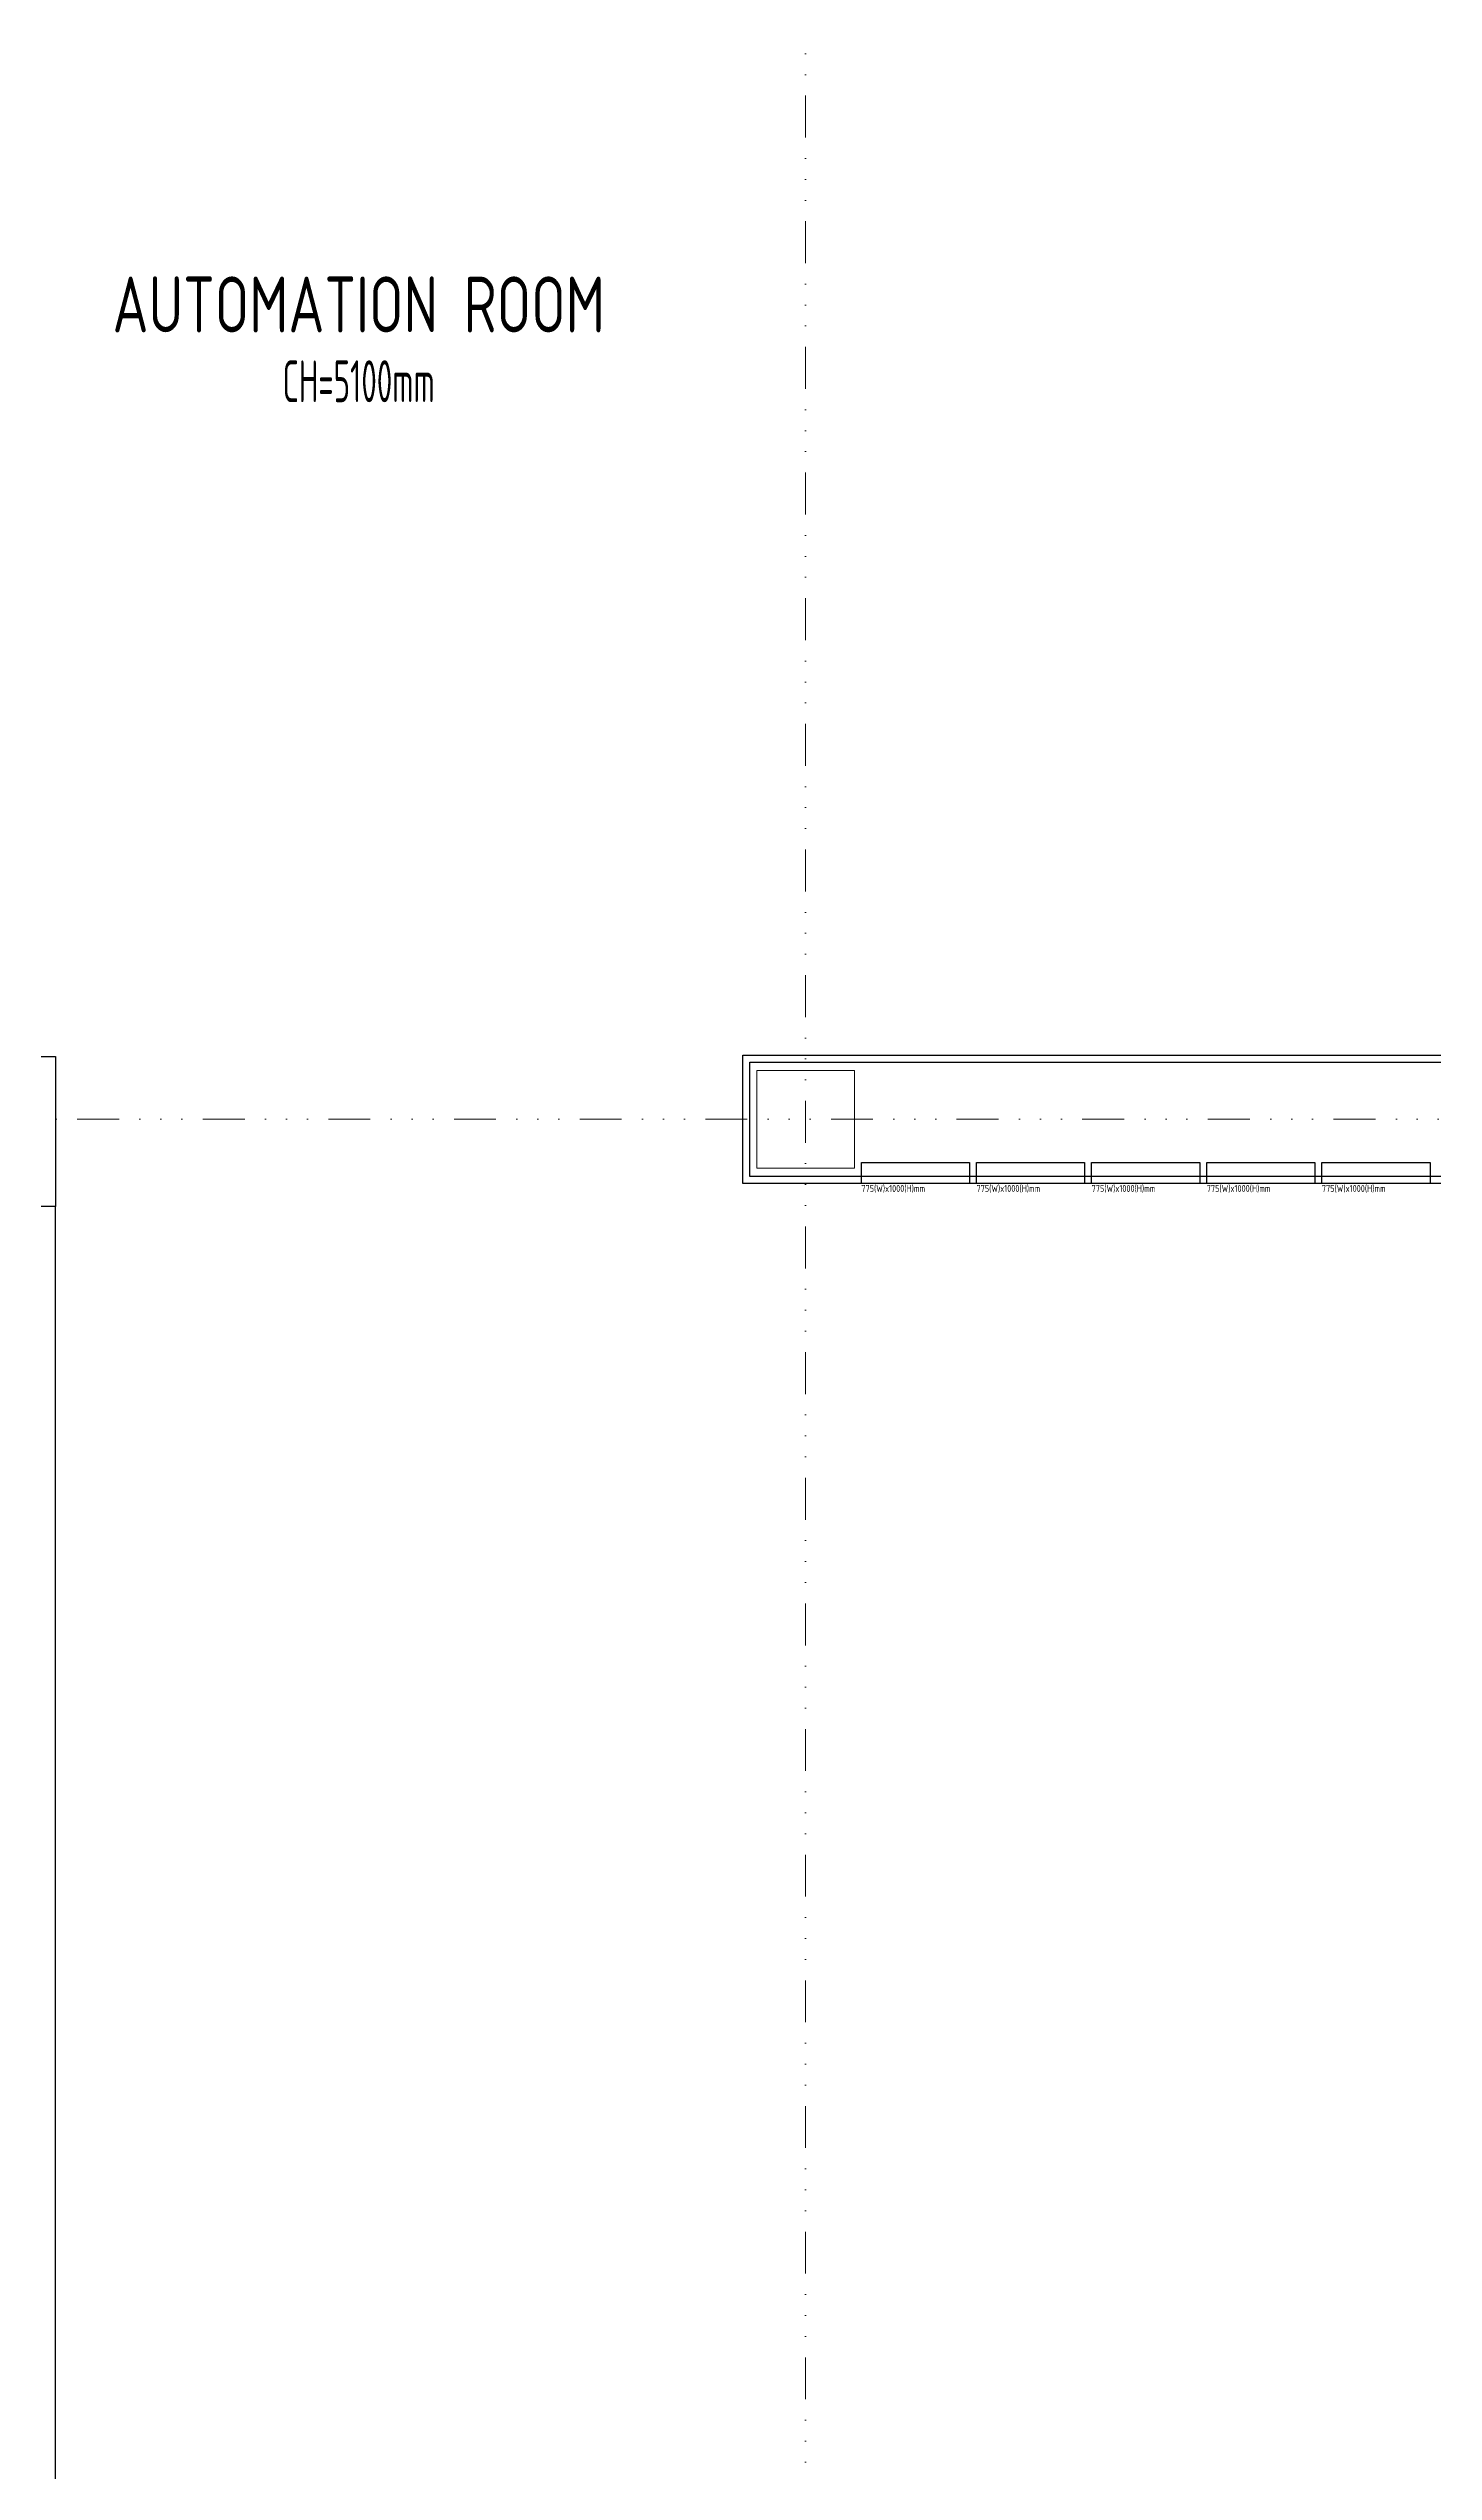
# Model space of a CAD drawing. Header units: millimetres. Extents: x -32710 to 654186, y -254124 to 420220.
# Drawn here: x 242175 to 252100, y 65311 to 82673 of the extents above; entities that cross this region are included whole.
import ezdxf
from ezdxf.enums import TextEntityAlignment as Align

# ---------------------------------------------------------------- set-up
doc = ezdxf.new("R2010")
doc.units = ezdxf.units.MM
doc.header["$LTSCALE"] = 1000
doc.linetypes.add('H12PL1$0$JJP_三點線', pattern=[0.9, 0.3, -0.15, 0, -0.15, 0, -0.15, 0, -0.15])
for name, color, linetype in [('H12PL1$0$S-COL', 252, 'Continuous'), ('H12PL1$0$S-GRID', 252, 'Continuous'), ('MD-20250424-增加TRAY與FS主管位置調整', 7, 'Continuous'), ('XFDP10-Re$0$A-CR-TT2', 1, 'Continuous'), ('XFDP10-Re$0$A-CR-TXT', 2, 'Continuous'), ('XFDP10-Re$0$A-S-C1-800x1000-v (50K)', 212, 'Continuous'), ('XFDP10-Re$0$A-W-P1S (50K)', 2, 'Continuous'), ('XFDP10-Re$0$A-W-P4S (50K)', 2, 'Continuous')]:
    doc.layers.add(name, color=color, linetype=linetype)
doc.styles.add('XFDP10-Re$0$AA-TXT', font='isocp.shx', dxfattribs={"width": 0.8, "bigfont": 'china.shx'})

# ---------------------------------------------------------------- blocks, each defined once
blk = doc.blocks.new('*U3109')
blk.add_lwpolyline([(0, 0), (0, 0.2583), (0.05, 0.2583), (0.05, 0)], close=True)
at = {"color": 1, "style": 'XFDP10-Re$0$AA-TXT', "width": 0.8}
blk.add_attdef('高度', text='', height=0.1, rotation=90, dxfattribs=at).set_placement((0.1157, 0.07), align=Align.MIDDLE_LEFT)
blk = doc.blocks.new('XFDP10-Re')
at = {"layer": 'XFDP10-Re$0$A-W-P1S (50K)'}
for p, q in [((192750, 75450), (213025, 75450, 0)), ((213025, 75450, 0), (213025, 74375, 0)), ((217950, 75460), (230722, 75460, 0)), ((217950, 74540), (217950, 75460)), ((218000, 75410), (230672, 75410, 0)), ((218000, 74590), (218000, 75410)), ((230722, 74540, 0), (217950, 74540)), ((230672, 74590, 0), (218000, 74590)), ((213025, 74375, 0), (192750, 74375, 0))]:
    blk.add_line(p, q, dxfattribs=at)
at = {"layer": 'XFDP10-Re$0$A-W-P4S (50K)'}
blk.add_line((213025, 55750, 0), (213025, 74375, 0), dxfattribs=at)
at = {"layer": 'XFDP10-Re$0$A-S-C1-800x1000-v (50K)'}
ref = blk.add_blockref('*U3109', (218800, 74690), dxfattribs=dict(at, xscale=3000, yscale=3000, zscale=3000, rotation=270))
ref.add_attrib('高度', '775(W)x1000(H)mm', dxfattribs={"layer": '0', "color": 1, "height": 50, "style": 'XFDP10-Re$0$AA-TXT', "width": 0.8}).set_placement((218800, 74504.8), align=Align.MIDDLE_LEFT)
ref = blk.add_blockref('*U3109', (219625, 74690), dxfattribs=dict(at, xscale=3000, yscale=3000, zscale=3000, rotation=270))
ref.add_attrib('高度', '775(W)x1000(H)mm', dxfattribs={"layer": '0', "color": 1, "height": 50, "style": 'XFDP10-Re$0$AA-TXT', "width": 0.8}).set_placement((219625, 74504.8), align=Align.MIDDLE_LEFT)
ref = blk.add_blockref('*U3109', (220450, 74690), dxfattribs=dict(at, xscale=3000, yscale=3000, zscale=3000, rotation=270))
ref.add_attrib('高度', '775(W)x1000(H)mm', dxfattribs={"layer": '0', "color": 1, "height": 50, "style": 'XFDP10-Re$0$AA-TXT', "width": 0.8}).set_placement((220450, 74504.8), align=Align.MIDDLE_LEFT)
ref = blk.add_blockref('*U3109', (221275, 74690), dxfattribs=dict(at, xscale=3000, yscale=3000, zscale=3000, rotation=270))
ref.add_attrib('高度', '775(W)x1000(H)mm', dxfattribs={"layer": '0', "color": 1, "height": 50, "style": 'XFDP10-Re$0$AA-TXT', "width": 0.8}).set_placement((221275, 74504.8), align=Align.MIDDLE_LEFT)
ref = blk.add_blockref('*U3109', (222100, 74690), dxfattribs=dict(at, xscale=3000, yscale=3000, zscale=3000, rotation=270))
ref.add_attrib('高度', '775(W)x1000(H)mm', dxfattribs={"layer": '0', "color": 1, "height": 50, "style": 'XFDP10-Re$0$AA-TXT', "width": 0.8}).set_placement((222100, 74504.8), align=Align.MIDDLE_LEFT)
at = {"layer": 'XFDP10-Re$0$A-CR-TT2', "style": 'XFDP10-Re$0$AA-TXT', "width": 0.6}
blk.add_text('CH=5100mm', height=300, dxfattribs=at).set_placement((215197.72, 80288.72), align=Align.MIDDLE)
at = {"layer": 'XFDP10-Re$0$A-CR-TXT', "style": 'XFDP10-Re$0$AA-TXT', "width": 0.8}
blk.add_text('AUTOMATION ROOM', height=400, dxfattribs=at).set_placement((215197.72, 80838.72), align=Align.MIDDLE)
blk = doc.blocks.new('H12PL1')
at = {"layer": 'H12PL1$0$S-COL', "lineweight": 0, "flags": 128}
blk.add_lwpolyline([(218050, 74650), (218750, 74650), (218750, 75350), (218050, 75350)], close=True, dxfattribs=at)
at = {"layer": 'H12PL1$0$S-GRID', "linetype": 'H12PL1$0$JJP_三點線', "lineweight": 0}
for p, q in [((218400, 128250), (218400, -28000)), ((-29000, 75000), (289600, 75000))]:
    blk.add_line(p, q, dxfattribs=at)
blk.add_blockref('XFDP10-Re', (0, 0))

msp = doc.modelspace()

# ---------------------------------------------------------------- block references
at = {"layer": 'MD-20250424-增加TRAY與FS主管位置調整', "color": 8}
msp.add_blockref('H12PL1', (29200, 0), dxfattribs=at)

doc.saveas('drawing.dxf')
